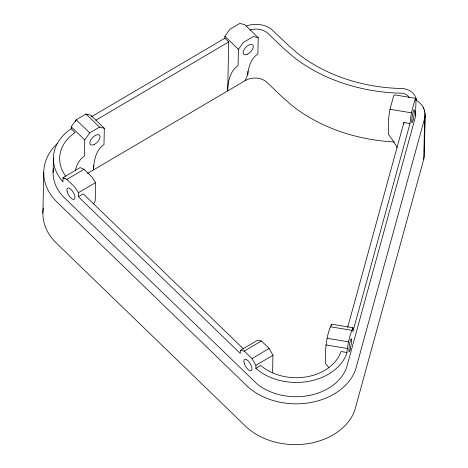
<?xml version="1.0" encoding="UTF-8"?>
<svg xmlns="http://www.w3.org/2000/svg" width="468" height="468" viewBox="0 0 468 468"><rect width="100%" height="100%" fill="white"/><g stroke="black" fill="none" stroke-linecap="round" stroke-linejoin="round"><path stroke-width="0.7" d="M42.892 213.034L43.746 172.247M53.112 172.417L53.41 158.137M65.637 176.091A46.829 35.451 1.2 0 1 74.664 132.813L75.073 132.532L71.2 128.782L71.241 126.816L76.167 119.796L85.966 114.022L90.78 115.216L104.323 128.326L103.978 144.618A97.742 40.365 59.5 0 0 93.582 169.872L93.676 165.491M272.592 372.668L272.955 355.276L269.153 348.473L261.413 340.985L257.482 340.3L240.336 350.397L240.271 353.457L78.361 196.741L78.448 192.664L74.623 186.878L66.883 179.39L63.051 177.641L62.964 181.719L62.373 181.063A53.071 40.172 1.2 0 1 70.422 129.303L71.2 128.782M104.323 128.326L99.508 127.132L89.704 132.9L84.72 139.868L84.38 156.16A97.742 40.365 59.5 0 0 75.336 170.364M64.836 178.495L64.923 178.875L63.051 177.641L80.122 167.585L84.035 169.293L91.775 176.781L95.601 182.567L95.215 200.977A97.742 49.491 -45.9 0 0 93.565 204.077M258.225 37.697L253.41 36.504L243.413 42.395L238.423 49.362L238.083 65.655A97.742 40.365 59.5 0 0 227.688 90.909L228.712 41.962L224.845 38.218L224.886 36.252L229.87 29.291L239.873 23.4L244.805 24.71L258.225 37.697L257.886 53.995A97.742 40.365 59.5 0 0 247.894 73.429L247.759 74.822L245.039 80.695L87.457 173.482M247.759 74.822L247.835 71.189M328.887 367.836A97.742 62.735 15.3 0 0 325.465 363.326C325.096 350.052 326.003 336.439 331.537 324.178L352.936 327.729C349.467 335.889 347.543 344.84 346.782 353.615A53.059 40.166 1.2 0 1 257.739 369.995L255.867 368.363L255.932 365.303L252 358.57L244.267 351.082L240.336 350.397M331.508 325.593L331.537 324.178M352.936 327.729L352.849 331.806L410.003 123.523L411.384 112.829L415.186 98.976L416.081 98.45L415.391 117.058L346.484 367.889A53.059 40.166 1.2 0 1 257.435 384.269L64.525 197.911A53.071 40.172 1.2 0 1 53.469 168.223M403.855 123.967L403.89 122.505L410.003 123.523M423.318 108.95L423.347 107.494L421.744 105.007L419.679 102.72L416.064 99.988M424.429 111.583L424.458 110.126L423.347 107.494M43.313 208.102A62.437 47.262 1.2 0 0 56.318 243.027L245.56 426.202A62.437 47.262 1.2 0 0 306.786 443.81A62.437 47.262 1.2 0 0 354.656 410.682L423.78 159.114L424.634 118.328L425.108 115.602L424.458 110.126M424.242 151.451L424.605 133.971M424.71 128.87L425.049 112.846M425.108 115.602L424.254 156.388L423.78 159.114M416.07 98.415L394.928 94.91L393.787 95.425L389.99 109.278L388.645 117.936L388.305 134.304A97.742 62.735 15.3 0 1 397.104 147.753M347.701 327.272L403.89 122.505M424.634 118.328L355.51 369.895A62.437 47.262 1.2 0 1 307.64 403.024A62.437 47.262 1.2 0 1 246.414 385.41L57.172 202.24A62.437 47.262 1.2 0 1 57.119 143.711M75.319 121.633L76.167 119.796L89.704 132.9M91.371 116.813L224.845 38.218M95.87 120.188L228.712 41.962M66.883 179.39L84.035 169.293M78.448 192.664L95.601 182.567M78.361 196.741L83.263 193.857L243.6 349.052M244.267 351.082L261.413 340.985M252 358.57L269.153 348.473M255.932 365.303L272.955 355.276M255.867 368.363L260.77 365.473L262.215 366.725A46.806 35.433 1.2 0 0 340.768 352.281L340.991 351.521L347.11 352.533M245.039 80.695L247.139 79.618A15.579 11.794 1.2 0 1 265.97 81.461L282.122 96.894L292.529 105.955A154.545 116.988 1.2 0 0 393.143 141.909L394.483 141.933M389.99 109.278L411.384 112.829M330.314 326.758L351.714 330.303M327.15 338.3L348.543 341.845M325.851 344.916L347.192 348.455M224.886 36.252L238.423 49.362M85.966 114.022L99.508 127.132M71.241 126.816L84.72 139.868M416.029 100.602L415.993 99.122A15.391 11.653 1.2 0 0 403.106 88.54L394.571 88.241A148.292 112.256 1.2 0 1 298.028 53.744L287.949 44.963L271.358 29.162A21.832 16.526 1.2 0 0 246.215 26.062M249.982 29.987A15.579 11.794 1.2 0 1 267 32.514L283.146 47.947L293.553 57.008A154.545 116.988 1.2 0 0 394.167 92.962L402.111 93.214A9.132 6.915 1.2 0 1 409.131 97.514M415.327 111.706A15.391 11.653 1.2 0 1 415.73 115.11M350.263 348.982A6.558 0.801 -80.6 0 0 351.345 338.785A6.558 0.801 -80.6 0 0 349.034 347.911A6.558 0.801 -80.6 0 0 350.263 348.982M413.104 119.96A6.558 0.801 -80.6 0 0 414.186 109.769A6.558 0.801 -80.6 0 0 411.875 118.895A6.558 0.801 -80.6 0 0 413.104 119.96M247.572 54.153A6.558 3.317 -45.9 0 0 252.936 45.063A6.558 3.317 -45.9 0 0 244.091 49.509A6.558 3.317 -45.9 0 0 247.572 54.153M94.372 144.436A6.558 3.317 -45.9 0 0 99.684 135.346A6.558 3.317 -45.9 0 0 90.827 139.85A6.558 3.317 -45.9 0 0 94.372 144.436M67.181 191.857A6.558 2.709 59.5 0 0 74.16 199.403A6.558 2.709 59.5 0 0 71.44 189.856A6.558 2.709 59.5 0 0 67.181 191.857M244.173 363.174A6.558 2.709 59.5 0 0 251.152 370.72A6.558 2.709 59.5 0 0 248.432 361.173A6.558 2.709 59.5 0 0 244.173 363.174"/></g></svg>
